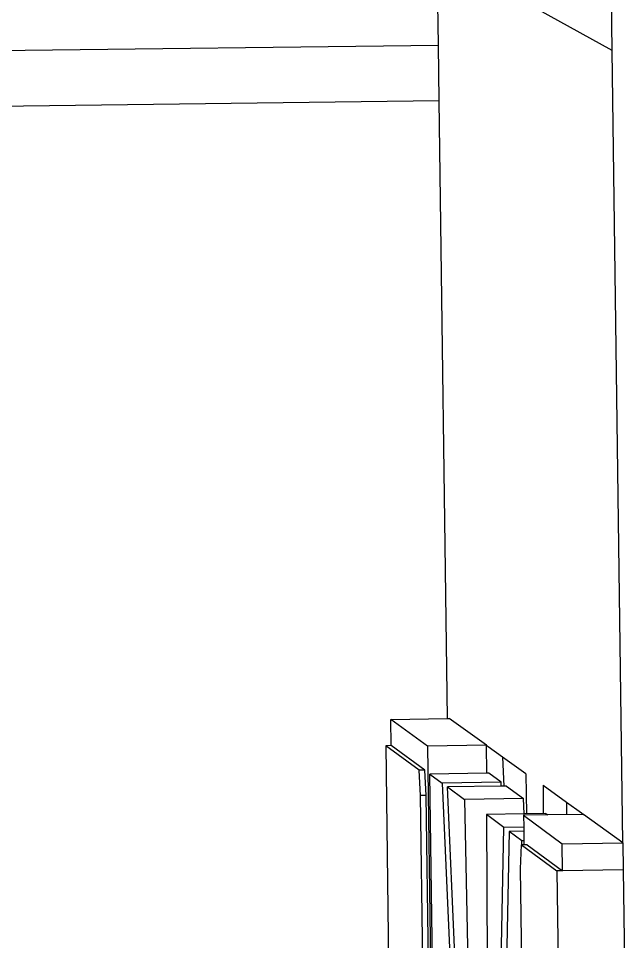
# Model space of a CAD drawing. Extents: x -106 to 80, y -44 to 65.
# Drawn here: x -102.7 to -100.971, y -2.524 to 0.109 of the extents above; entities that cross this region are included whole.
import ezdxf

# ---------------------------------------------------------------- set-up
doc = ezdxf.new("R2010")
doc.units = 0
doc.layers.get('0').update_dxf_attribs({"linetype": 'CONTINUOUS'})

msp = doc.modelspace()

# ---------------------------------------------------------------- linework, layer by layer
for p, q in [((-101.0065, 0.0169), (-101.0191, 0.9534)), ((-101.0065, 0.0169), (-101.5055, 0.2934)), ((-101.502, 0.0329), (-101.5036, 0.1511)), ((-103.6817, 0.0056), (-101.502, 0.0329)), ((-101.4998, -0.1257), (-101.502, 0.0329)), ((-100.976, -2.2419), (-101.0065, 0.0169)), ((-103.4445, -0.1507), (-101.4998, -0.1257)), ((-101.4759, -1.8879), (-101.4998, -0.1257)), ((-101.6375, -1.8904), (-101.4759, -1.8879)), ((-101.5332, -1.9668), (-101.6375, -1.8904)), ((-101.6365, -1.9649), (-101.6375, -1.8904)), ((-101.4759, -1.8879), (-101.4711, -1.8878)), ((-101.3654, -1.9641), (-101.4711, -1.8878)), ((-101.6365, -1.9649), (-101.6526, -1.9651)), ((-101.5575, -2.0354), (-101.6526, -1.9651)), ((-101.6526, -1.9651), (-101.6434, -2.641)), ((-101.5413, -2.0351), (-101.6365, -1.9649)), ((-101.3654, -1.9641), (-101.5332, -1.9668)), ((-101.5332, -1.9668), (-101.522, -2.7942)), ((-101.3644, -2.0434), (-101.3654, -1.9641)), ((-101.3598, -1.9682), (-101.3654, -1.9641)), ((-101.3189, -1.9977), (-101.3598, -1.9682)), ((-101.2529, -2.0454), (-101.3189, -1.9977)), ((-101.3189, -1.9977), (-101.3151, -2.0802)), ((-101.5413, -2.0351), (-101.5575, -2.0354)), ((-101.5532, -2.1071), (-101.5575, -2.0354)), ((-101.537, -2.1068), (-101.5413, -2.0351)), ((-101.3644, -2.0434), (-101.5266, -2.046)), ((-101.5174, -2.7277), (-101.5266, -2.046)), ((-101.5266, -2.046), (-101.4919, -2.0716)), ((-101.3588, -2.0433), (-101.3644, -2.0434)), ((-101.3236, -2.0689), (-101.3588, -2.0433)), ((-101.2529, -2.0454), (-101.2506, -2.1597)), ((-101.3236, -2.0689), (-101.4919, -2.0716)), ((-101.4919, -2.0716), (-101.4389, -3.2245)), ((-101.3231, -2.0803), (-101.3236, -2.0689)), ((-101.2035, -2.0776), (-101.1363, -2.1261)), ((-101.2035, -2.0776), (-101.2029, -2.1589)), ((-101.3231, -2.0803), (-101.4767, -2.0828)), ((-101.4292, -3.1335), (-101.4767, -2.0828)), ((-101.4767, -2.0828), (-101.4281, -2.1187)), ((-101.3082, -2.0801), (-101.3231, -2.0803)), ((-101.3082, -2.0801), (-101.259, -2.1159)), ((-101.537, -2.1068), (-101.5532, -2.1071)), ((-101.546, -2.6394), (-101.5532, -2.1071)), ((-101.5298, -2.6391), (-101.537, -2.1068)), ((-101.259, -2.1159), (-101.4281, -2.1187)), ((-101.4281, -2.1187), (-101.4086, -3.0423)), ((-101.258, -2.1598), (-101.259, -2.1159)), ((-101.1363, -2.1261), (-101.137, -2.1617)), ((-101.1363, -2.1261), (-101.094, -2.1567)), ((-101.094, -2.1567), (-101.0881, -2.1609)), ((-101.258, -2.1598), (-101.3652, -2.1616)), ((-101.3157, -2.1981), (-101.3652, -2.1616)), ((-101.3652, -2.1616), (-101.36, -3.0415)), ((-101.1901, -2.1626), (-101.2594, -2.1637)), ((-101.2594, -2.1637), (-101.1487, -2.2447)), ((-101.2594, -2.1637), (-101.2589, -2.1971)), ((-101.1953, -2.1588), (-101.258, -2.1598)), ((-101.1953, -2.1588), (-101.1901, -2.1626)), ((-101.0881, -2.1609), (-101.1901, -2.1626)), ((-100.976, -2.2419), (-101.0881, -2.1609)), ((-101.336, -3.2061), (-101.3157, -2.1981)), ((-101.3001, -2.2096), (-101.321, -3.2058)), ((-101.2589, -2.1971), (-101.3157, -2.1981)), ((-101.2588, -2.2089), (-101.3001, -2.2096)), ((-101.2642, -2.2361), (-101.3001, -2.2096)), ((-101.2589, -2.1971), (-101.2588, -2.2089)), ((-101.2588, -2.2089), (-101.2584, -2.236)), ((-101.2584, -2.236), (-101.2642, -2.2361)), ((-101.264, -2.2476), (-101.2642, -2.2361)), ((-101.2584, -2.236), (-101.2583, -2.2476)), ((-101.2679, -2.3159), (-101.2654, -2.2477)), ((-101.264, -2.2476), (-101.2654, -2.2477)), ((-101.2654, -2.2477), (-101.1643, -2.3223)), ((-101.2583, -2.2476), (-101.264, -2.2476)), ((-101.2488, -2.2474), (-101.2583, -2.2476)), ((-101.2488, -2.2474), (-101.1477, -2.322)), ((-101.1487, -2.2447), (-100.976, -2.2419)), ((-101.1477, -2.322), (-101.1487, -2.2447)), ((-100.976, -2.2419), (-100.975, -2.3191)), ((-101.2596, -2.928), (-101.2679, -2.3159)), ((-101.1477, -2.322), (-101.1643, -2.3223)), ((-101.1643, -2.3223), (-101.1549, -3.0242)), ((-100.975, -2.3191), (-101.1477, -2.322)), ((-100.975, -2.3191), (-100.9655, -3.0208))]:
    msp.add_line(p, q)

doc.saveas('drawing.dxf')
